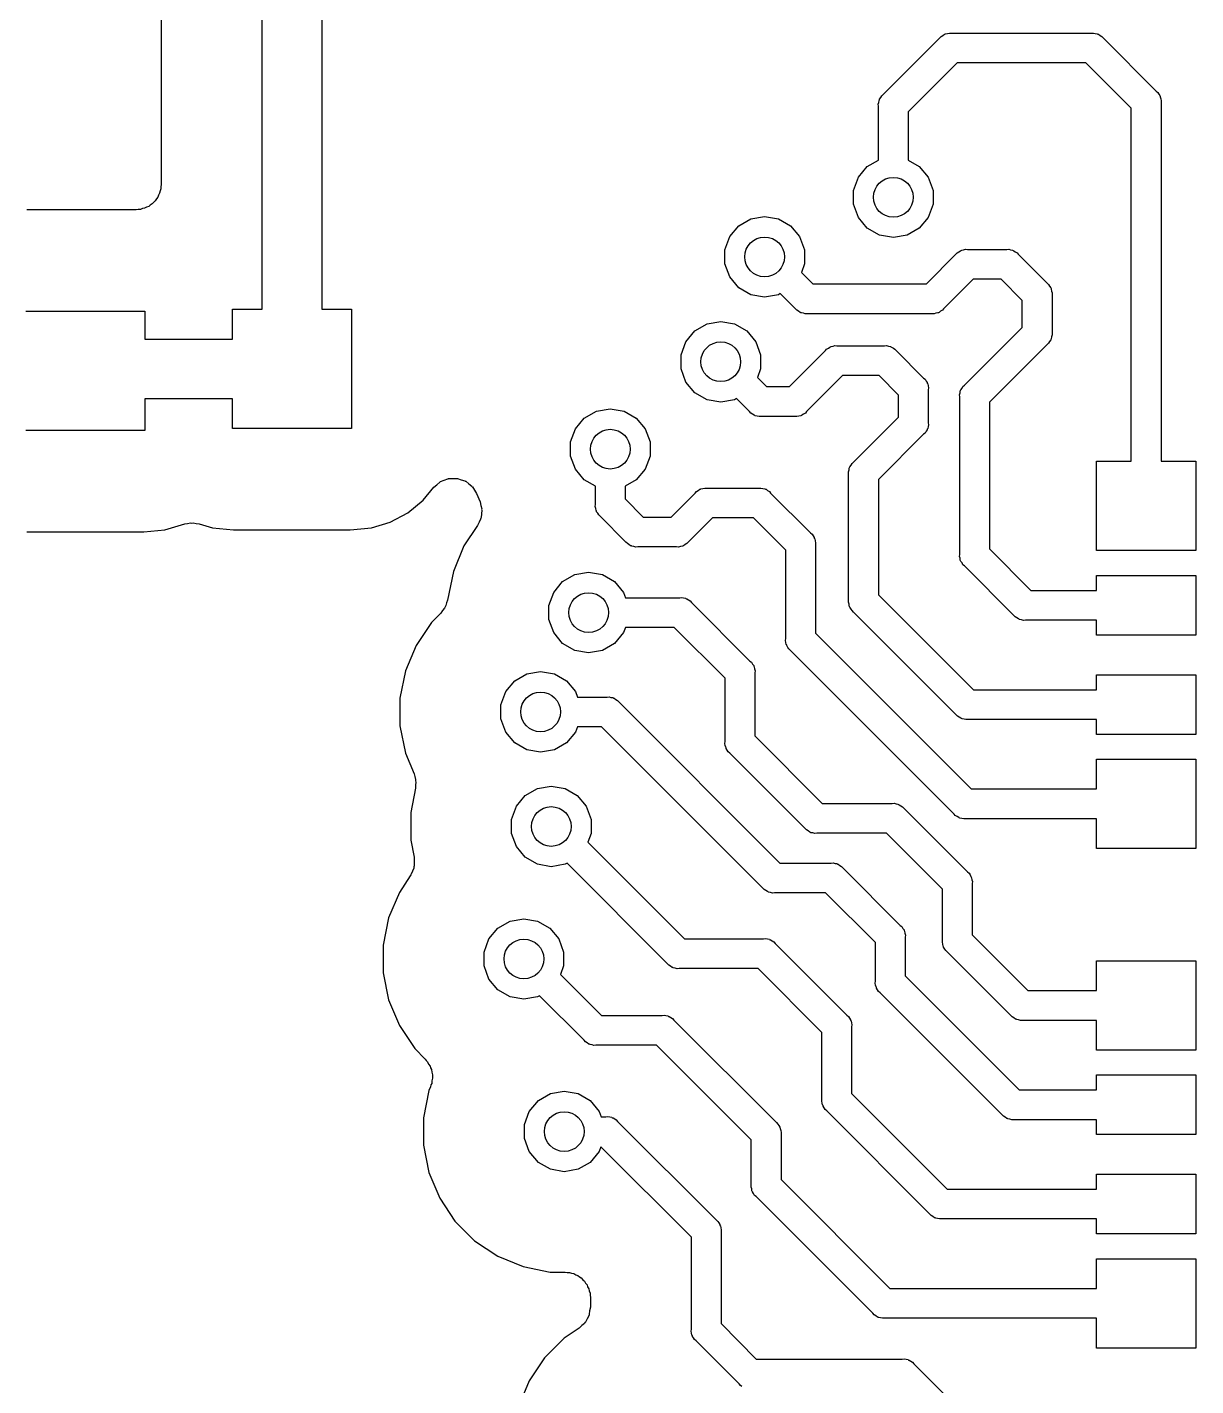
# Model space of a CAD drawing. Extents: x 552.7 to 632.3, y 410.9 to 459.8.
# Drawn here: x 580.66 to 586.54, y 443.36 to 450.2 of the extents above; entities that cross this region are included whole.
import ezdxf

# ---------------------------------------------------------------- set-up
doc = ezdxf.new("R2010")
doc.units = 0
doc.header["$MEASUREMENT"] = 0
doc.layers.add('BLACK', color=7, linetype='CONTINUOUS')

msp = doc.modelspace()

# ---------------------------------------------------------------- linework, layer by layer
at = {"layer": 'BLACK', "linetype": 'CONTINUOUS'}
for p, q in [((581.84, 448.78), (581.84, 451.003)), ((581.332, 450.971), (581.332, 449.408)), ((582.14, 450.948), (582.14, 448.78)), ((584.967, 449.861), (585.252, 450.146)), ((585.252, 450.146), (585.258, 450.154)), ((585.258, 450.154), (585.267, 450.159)), ((585.267, 450.159), (585.275, 450.165)), ((585.275, 450.165), (585.278, 450.166)), ((585.278, 450.166), (585.281, 450.167)), ((585.281, 450.167), (585.291, 450.169)), ((585.291, 450.169), (585.301, 450.171)), ((585.301, 450.171), (585.311, 450.171)), ((585.311, 450.171), (586.015, 450.171)), ((586.015, 450.171), (586.025, 450.171)), ((586.025, 450.171), (586.035, 450.169)), ((586.035, 450.169), (586.045, 450.167)), ((586.045, 450.167), (586.048, 450.166)), ((586.048, 450.166), (586.051, 450.165)), ((586.051, 450.165), (586.059, 450.159)), ((586.059, 450.159), (586.068, 450.154)), ((586.068, 450.154), (586.074, 450.146)), ((586.074, 450.146), (586.342, 449.879)), ((585.339, 450.021), (585.093, 449.775)), ((585.988, 450.021), (585.339, 450.021)), ((586.216, 449.792), (585.988, 450.021)), ((584.945, 449.822), (584.946, 449.832)), ((584.946, 449.832), (584.948, 449.835)), ((584.948, 449.835), (584.949, 449.838)), ((584.949, 449.838), (584.955, 449.846)), ((584.955, 449.846), (584.96, 449.855)), ((584.96, 449.855), (584.967, 449.861)), ((586.342, 449.879), (586.349, 449.872)), ((586.349, 449.872), (586.354, 449.864)), ((586.354, 449.864), (586.36, 449.856)), ((586.36, 449.856), (586.361, 449.852)), ((586.361, 449.852), (586.362, 449.85)), ((586.362, 449.85), (586.364, 449.84)), ((586.364, 449.84), (586.367, 449.83)), ((584.942, 449.813), (584.945, 449.822)), ((584.943, 449.803), (584.942, 449.813)), ((584.943, 449.531), (584.943, 449.803)), ((585.093, 449.775), (585.093, 449.531)), ((586.216, 448.015), (586.216, 449.792)), ((586.367, 449.83), (586.366, 449.82)), ((586.366, 449.82), (586.366, 448.015)), ((584.842, 449.445), (584.887, 449.499)), ((584.887, 449.499), (584.943, 449.531)), ((585.093, 449.531), (585.148, 449.499)), ((585.148, 449.499), (585.194, 449.445)), ((584.818, 449.379), (584.842, 449.445)), ((585.194, 449.445), (585.218, 449.379)), ((581.319, 449.355), (581.315, 449.345)), ((581.324, 449.365), (581.319, 449.355)), ((581.326, 449.376), (581.324, 449.365)), ((581.33, 449.386), (581.326, 449.376)), ((581.332, 449.408), (581.33, 449.397)), ((581.33, 449.397), (581.33, 449.386)), ((584.818, 449.309), (584.818, 449.379)), ((585.218, 449.379), (585.218, 449.309)), ((581.237, 449.287), (581.227, 449.283)), ((581.248, 449.289), (581.237, 449.287)), ((581.258, 449.294), (581.248, 449.289)), ((581.269, 449.298), (581.258, 449.294)), ((581.277, 449.305), (581.269, 449.298)), ((581.287, 449.311), (581.277, 449.305)), ((581.294, 449.319), (581.287, 449.311)), ((581.302, 449.326), (581.294, 449.319)), ((581.308, 449.336), (581.302, 449.326)), ((581.315, 449.345), (581.308, 449.336)), ((584.842, 449.242), (584.818, 449.309)), ((585.218, 449.309), (585.194, 449.242)), ((581.205, 449.281), (580.656, 449.281)), ((581.216, 449.283), (581.205, 449.281)), ((581.227, 449.283), (581.216, 449.283)), ((584.24, 449.2), (584.301, 449.235)), ((584.301, 449.235), (584.37, 449.247)), ((584.37, 449.247), (584.44, 449.235)), ((584.44, 449.235), (584.501, 449.2)), ((584.887, 449.188), (584.842, 449.242)), ((585.194, 449.242), (585.148, 449.188)), ((584.194, 449.146), (584.24, 449.2)), ((584.501, 449.2), (584.546, 449.146)), ((584.948, 449.153), (584.887, 449.188)), ((585.018, 449.141), (584.948, 449.153)), ((585.087, 449.153), (585.018, 449.141)), ((585.148, 449.188), (585.087, 449.153)), ((584.17, 449.079), (584.194, 449.146)), ((584.17, 449.009), (584.17, 449.079)), ((584.546, 449.146), (584.57, 449.079)), ((584.57, 449.079), (584.57, 449.009)), ((585.363, 449.078), (585.372, 449.079)), ((585.372, 449.079), (585.382, 449.082)), ((585.382, 449.082), (585.392, 449.081)), ((585.392, 449.081), (585.589, 449.081)), ((585.589, 449.081), (585.599, 449.082)), ((585.599, 449.082), (585.608, 449.079)), ((585.608, 449.079), (585.618, 449.078)), ((585.185, 448.908), (585.333, 449.057)), ((585.333, 449.057), (585.34, 449.064)), ((585.34, 449.064), (585.348, 449.069)), ((585.348, 449.069), (585.357, 449.075)), ((585.357, 449.075), (585.36, 449.076)), ((585.36, 449.076), (585.363, 449.078)), ((585.618, 449.078), (585.621, 449.076)), ((585.621, 449.076), (585.624, 449.075)), ((585.624, 449.075), (585.632, 449.069)), ((585.632, 449.069), (585.641, 449.064)), ((585.641, 449.064), (585.647, 449.057)), ((585.647, 449.057), (585.793, 448.911)), ((584.194, 448.943), (584.17, 449.009)), ((584.24, 448.888), (584.194, 448.943)), ((584.57, 449.009), (584.555, 448.966)), ((584.555, 448.966), (584.612, 448.908)), ((584.301, 448.853), (584.24, 448.888)), ((584.612, 448.908), (585.185, 448.908)), ((585.42, 448.931), (585.271, 448.783)), ((585.561, 448.931), (585.42, 448.931)), ((585.667, 448.825), (585.561, 448.931)), ((585.793, 448.911), (585.8, 448.905)), ((585.8, 448.905), (585.805, 448.896)), ((585.805, 448.896), (585.811, 448.888)), ((585.811, 448.888), (585.812, 448.885)), ((585.812, 448.885), (585.813, 448.882)), ((585.813, 448.882), (585.815, 448.872)), ((584.37, 448.841), (584.301, 448.853)), ((584.44, 448.853), (584.37, 448.841)), ((584.449, 448.859), (584.44, 448.853)), ((584.526, 448.783), (584.449, 448.859)), ((585.667, 448.689), (585.667, 448.825)), ((585.815, 448.872), (585.818, 448.863)), ((585.818, 448.863), (585.817, 448.853)), ((585.817, 448.853), (585.817, 448.661)), ((580.65, 448.77), (581.25, 448.77)), ((581.25, 448.77), (581.25, 448.63)), ((581.69, 448.63), (581.69, 448.78)), ((581.69, 448.78), (581.84, 448.78)), ((582.14, 448.78), (582.29, 448.78)), ((582.29, 448.78), (582.29, 448.18)), ((584.532, 448.775), (584.526, 448.783)), ((584.541, 448.77), (584.532, 448.775)), ((584.549, 448.764), (584.541, 448.77)), ((584.552, 448.763), (584.549, 448.764)), ((584.555, 448.762), (584.552, 448.763)), ((584.565, 448.76), (584.555, 448.762)), ((584.574, 448.757), (584.565, 448.76)), ((584.584, 448.758), (584.574, 448.757)), ((585.213, 448.758), (584.584, 448.758)), ((585.223, 448.757), (585.213, 448.758)), ((585.232, 448.76), (585.223, 448.757)), ((585.242, 448.762), (585.232, 448.76)), ((585.245, 448.763), (585.242, 448.762)), ((585.248, 448.764), (585.245, 448.763)), ((585.256, 448.77), (585.248, 448.764)), ((585.265, 448.775), (585.256, 448.77)), ((585.271, 448.783), (585.265, 448.775)), ((583.973, 448.617), (584.019, 448.671)), ((584.019, 448.671), (584.08, 448.707)), ((584.08, 448.707), (584.149, 448.719)), ((584.149, 448.719), (584.219, 448.707)), ((584.219, 448.707), (584.28, 448.671)), ((584.28, 448.671), (584.325, 448.617)), ((585.376, 448.398), (585.667, 448.689)), ((581.25, 448.63), (581.69, 448.63)), ((583.949, 448.551), (583.973, 448.617)), ((584.325, 448.617), (584.349, 448.551)), ((585.793, 448.603), (585.502, 448.312)), ((585.8, 448.609), (585.793, 448.603)), ((585.805, 448.618), (585.8, 448.609)), ((585.811, 448.626), (585.805, 448.618)), ((585.812, 448.629), (585.811, 448.626)), ((585.813, 448.632), (585.812, 448.629)), ((585.815, 448.642), (585.813, 448.632)), ((585.818, 448.651), (585.815, 448.642)), ((585.817, 448.661), (585.818, 448.651)), ((583.949, 448.48), (583.949, 448.551)), ((584.349, 448.551), (584.349, 448.48)), ((584.495, 448.391), (584.676, 448.572)), ((584.676, 448.572), (584.682, 448.579)), ((584.682, 448.579), (584.691, 448.584)), ((584.691, 448.584), (584.699, 448.59)), ((584.699, 448.59), (584.702, 448.591)), ((584.702, 448.591), (584.705, 448.592)), ((584.705, 448.592), (584.715, 448.594)), ((584.715, 448.594), (584.724, 448.597)), ((584.724, 448.597), (584.734, 448.596)), ((584.734, 448.596), (584.974, 448.596)), ((584.974, 448.596), (584.984, 448.597)), ((584.984, 448.597), (584.993, 448.594)), ((584.993, 448.594), (585.003, 448.592)), ((585.003, 448.592), (585.006, 448.591)), ((585.006, 448.591), (585.009, 448.59)), ((585.009, 448.59), (585.018, 448.584)), ((585.018, 448.584), (585.026, 448.579)), ((585.026, 448.579), (585.033, 448.572)), ((585.033, 448.572), (585.17, 448.434)), ((583.973, 448.414), (583.949, 448.48)), ((584.349, 448.48), (584.334, 448.437)), ((584.019, 448.36), (583.973, 448.414)), ((584.334, 448.437), (584.38, 448.391)), ((584.762, 448.446), (584.581, 448.265)), ((584.946, 448.446), (584.762, 448.446)), ((585.044, 448.348), (584.946, 448.446)), ((585.17, 448.434), (585.178, 448.428)), ((585.178, 448.428), (585.183, 448.419)), ((585.183, 448.419), (585.188, 448.411)), ((585.188, 448.411), (585.189, 448.408)), ((585.189, 448.408), (585.191, 448.405)), ((585.191, 448.405), (585.193, 448.395)), ((585.193, 448.395), (585.195, 448.385)), ((585.368, 448.392), (585.376, 448.398)), ((581.69, 448.33), (581.25, 448.33)), ((581.25, 448.33), (581.25, 448.17)), ((581.69, 448.18), (581.69, 448.33)), ((584.08, 448.325), (584.019, 448.36)), ((584.228, 448.331), (584.219, 448.325)), ((584.294, 448.265), (584.228, 448.331)), ((584.38, 448.391), (584.495, 448.391)), ((585.044, 448.237), (585.044, 448.348)), ((585.195, 448.385), (585.194, 448.375)), ((585.194, 448.375), (585.194, 448.209)), ((585.351, 448.35), (585.354, 448.359)), ((585.352, 448.34), (585.351, 448.35)), ((585.352, 447.546), (585.352, 448.34)), ((585.354, 448.359), (585.355, 448.369)), ((585.355, 448.369), (585.357, 448.372)), ((585.357, 448.372), (585.358, 448.375)), ((585.358, 448.375), (585.364, 448.383)), ((585.364, 448.383), (585.368, 448.392)), ((583.462, 448.232), (583.523, 448.267)), ((583.523, 448.267), (583.593, 448.279)), ((583.593, 448.279), (583.662, 448.267)), ((583.662, 448.267), (583.723, 448.232)), ((584.149, 448.313), (584.08, 448.325)), ((584.219, 448.325), (584.149, 448.313)), ((584.3, 448.257), (584.294, 448.265)), ((584.581, 448.265), (584.575, 448.257)), ((585.502, 448.312), (585.502, 447.574)), ((583.417, 448.178), (583.462, 448.232)), ((583.723, 448.232), (583.769, 448.178)), ((584.309, 448.252), (584.3, 448.257)), ((584.317, 448.247), (584.309, 448.252)), ((584.32, 448.246), (584.317, 448.247)), ((584.323, 448.244), (584.32, 448.246)), ((584.333, 448.242), (584.323, 448.244)), ((584.343, 448.24), (584.333, 448.242)), ((584.352, 448.241), (584.343, 448.24)), ((584.523, 448.241), (584.352, 448.241)), ((584.532, 448.24), (584.523, 448.241)), ((584.542, 448.242), (584.532, 448.24)), ((584.552, 448.244), (584.542, 448.242)), ((584.555, 448.246), (584.552, 448.244)), ((584.558, 448.247), (584.555, 448.246)), ((584.566, 448.252), (584.558, 448.247)), ((584.575, 448.257), (584.566, 448.252)), ((584.817, 448.01), (585.044, 448.237)), ((585.193, 448.19), (585.191, 448.18)), ((585.195, 448.199), (585.193, 448.19)), ((585.194, 448.209), (585.195, 448.199)), ((581.25, 448.17), (580.65, 448.17)), ((582.29, 448.18), (581.69, 448.18)), ((583.393, 448.112), (583.417, 448.178)), ((583.769, 448.178), (583.793, 448.112)), ((585.17, 448.151), (584.943, 447.923)), ((585.178, 448.157), (585.17, 448.151)), ((585.183, 448.166), (585.178, 448.157)), ((585.188, 448.174), (585.183, 448.166)), ((585.189, 448.177), (585.188, 448.174)), ((585.191, 448.18), (585.189, 448.177)), ((583.393, 448.041), (583.393, 448.112)), ((583.793, 448.112), (583.793, 448.041)), ((583.417, 447.975), (583.393, 448.041)), ((583.793, 448.041), (583.769, 447.975)), ((584.798, 447.983), (584.799, 447.987)), ((584.799, 447.987), (584.805, 447.995)), ((584.805, 447.995), (584.81, 448.003)), ((584.81, 448.003), (584.817, 448.01)), ((586.041, 447.565), (586.041, 448.015)), ((586.041, 448.015), (586.216, 448.015)), ((586.366, 448.015), (586.541, 448.015)), ((586.541, 448.015), (586.541, 447.565)), ((582.738, 447.913), (582.756, 447.92)), ((582.756, 447.92), (582.775, 447.927)), ((582.775, 447.927), (582.777, 447.927)), ((582.777, 447.927), (582.779, 447.928)), ((582.779, 447.928), (582.799, 447.928)), ((582.799, 447.928), (582.819, 447.929)), ((582.819, 447.929), (582.821, 447.929)), ((582.821, 447.929), (582.823, 447.929)), ((582.823, 447.929), (582.842, 447.922)), ((582.842, 447.922), (582.861, 447.916)), ((582.861, 447.916), (582.863, 447.915)), ((583.462, 447.921), (583.417, 447.975)), ((583.518, 447.889), (583.462, 447.921)), ((583.723, 447.921), (583.668, 447.889)), ((583.769, 447.975), (583.723, 447.921)), ((584.792, 447.961), (584.795, 447.971)), ((584.793, 447.951), (584.792, 447.961)), ((584.793, 447.315), (584.793, 447.951)), ((584.795, 447.971), (584.796, 447.98)), ((584.796, 447.98), (584.798, 447.983)), ((584.943, 447.923), (584.943, 447.343)), ((582.651, 447.819), (582.704, 447.884)), ((582.704, 447.884), (582.719, 447.897)), ((582.719, 447.897), (582.734, 447.91)), ((582.734, 447.91), (582.736, 447.911)), ((582.736, 447.911), (582.738, 447.913)), ((582.863, 447.915), (582.865, 447.914)), ((582.865, 447.914), (582.88, 447.901)), ((582.88, 447.901), (582.896, 447.889)), ((582.896, 447.889), (582.897, 447.887)), ((582.897, 447.887), (582.899, 447.886)), ((582.899, 447.886), (582.909, 447.869)), ((582.909, 447.869), (582.92, 447.852)), ((582.92, 447.852), (582.937, 447.811)), ((583.518, 447.797), (583.518, 447.889)), ((583.668, 447.889), (583.668, 447.825)), ((583.899, 447.734), (584.02, 447.855)), ((584.02, 447.855), (584.027, 447.863)), ((584.027, 447.863), (584.035, 447.868)), ((584.035, 447.868), (584.043, 447.874)), ((584.043, 447.874), (584.047, 447.874)), ((584.047, 447.874), (584.049, 447.876)), ((584.049, 447.876), (584.059, 447.878)), ((584.059, 447.878), (584.069, 447.88)), ((584.069, 447.88), (584.079, 447.88)), ((584.079, 447.88), (584.342, 447.88)), ((584.342, 447.88), (584.351, 447.88)), ((584.351, 447.88), (584.361, 447.878)), ((584.361, 447.878), (584.371, 447.876)), ((584.371, 447.876), (584.374, 447.874)), ((584.374, 447.874), (584.377, 447.874)), ((584.377, 447.874), (584.385, 447.868)), ((584.385, 447.868), (584.394, 447.863)), ((584.394, 447.863), (584.4, 447.855)), ((584.4, 447.855), (584.601, 447.654)), ((582.574, 447.756), (582.651, 447.819)), ((582.937, 447.811), (582.941, 447.793)), ((582.941, 447.793), (582.946, 447.776)), ((583.517, 447.787), (583.518, 447.797)), ((583.52, 447.777), (583.517, 447.787)), ((583.668, 447.825), (583.759, 447.734)), ((582.485, 447.708), (582.574, 447.756)), ((582.94, 447.724), (582.932, 447.708)), ((582.941, 447.728), (582.94, 447.724)), ((582.943, 447.732), (582.941, 447.728)), ((582.944, 447.75), (582.943, 447.732)), ((582.946, 447.768), (582.944, 447.75)), ((582.946, 447.776), (582.945, 447.772)), ((582.945, 447.772), (582.946, 447.768)), ((583.521, 447.767), (583.52, 447.777)), ((583.523, 447.765), (583.521, 447.767)), ((583.524, 447.761), (583.523, 447.765)), ((583.53, 447.753), (583.524, 447.761)), ((583.535, 447.745), (583.53, 447.753)), ((583.542, 447.738), (583.535, 447.745)), ((583.672, 447.608), (583.542, 447.738)), ((583.759, 447.734), (583.899, 447.734)), ((584.107, 447.73), (583.985, 447.608)), ((584.314, 447.73), (584.107, 447.73)), ((584.476, 447.568), (584.314, 447.73)), ((580.656, 447.659), (581.244, 447.659)), ((581.244, 447.659), (581.35, 447.669)), ((581.35, 447.669), (581.45, 447.7)), ((581.45, 447.7), (581.465, 447.702)), ((581.465, 447.702), (581.48, 447.705)), ((581.48, 447.705), (581.486, 447.704)), ((581.486, 447.704), (581.493, 447.705)), ((581.493, 447.705), (581.508, 447.702)), ((581.508, 447.702), (581.523, 447.7)), ((581.523, 447.7), (581.59, 447.679)), ((581.59, 447.679), (581.696, 447.669)), ((581.696, 447.669), (582.284, 447.669)), ((582.284, 447.669), (582.39, 447.679)), ((582.39, 447.679), (582.485, 447.708)), ((582.925, 447.691), (582.856, 447.589)), ((582.932, 447.708), (582.925, 447.691)), ((584.601, 447.654), (584.609, 447.648)), ((584.609, 447.648), (584.614, 447.639)), ((582.856, 447.589), (582.803, 447.46)), ((583.679, 447.601), (583.672, 447.608)), ((583.687, 447.596), (583.679, 447.601)), ((583.695, 447.59), (583.687, 447.596)), ((583.699, 447.589), (583.695, 447.59)), ((583.702, 447.587), (583.699, 447.589)), ((583.711, 447.586), (583.702, 447.587)), ((583.721, 447.583), (583.711, 447.586)), ((583.731, 447.584), (583.721, 447.583)), ((583.927, 447.584), (583.731, 447.584)), ((583.936, 447.583), (583.927, 447.584)), ((583.946, 447.586), (583.936, 447.583)), ((583.956, 447.587), (583.946, 447.586)), ((583.959, 447.589), (583.956, 447.587)), ((583.962, 447.59), (583.959, 447.589)), ((583.97, 447.596), (583.962, 447.59)), ((583.979, 447.601), (583.97, 447.596)), ((583.985, 447.608), (583.979, 447.601)), ((584.614, 447.639), (584.62, 447.631)), ((584.62, 447.631), (584.62, 447.628)), ((584.62, 447.628), (584.622, 447.625)), ((584.622, 447.625), (584.624, 447.615)), ((584.624, 447.615), (584.626, 447.605)), ((584.626, 447.605), (584.626, 447.596)), ((584.626, 447.596), (584.626, 447.15)), ((585.502, 447.574), (585.711, 447.365)), ((584.476, 447.122), (584.476, 447.568)), ((585.351, 447.536), (585.352, 447.546)), ((585.354, 447.527), (585.351, 447.536)), ((585.355, 447.517), (585.354, 447.527)), ((585.357, 447.514), (585.355, 447.517)), ((585.358, 447.511), (585.357, 447.514)), ((585.364, 447.503), (585.358, 447.511)), ((586.541, 447.565), (586.041, 447.565)), ((582.803, 447.46), (582.774, 447.316)), ((583.353, 447.409), (583.414, 447.444)), ((583.414, 447.444), (583.484, 447.456)), ((583.484, 447.456), (583.553, 447.444)), ((583.553, 447.444), (583.614, 447.409)), ((585.368, 447.494), (585.364, 447.503)), ((585.376, 447.488), (585.368, 447.494)), ((585.624, 447.239), (585.376, 447.488)), ((586.041, 447.365), (586.041, 447.44)), ((586.041, 447.44), (586.541, 447.44)), ((586.541, 447.44), (586.541, 447.14)), ((583.308, 447.355), (583.353, 447.409)), ((583.614, 447.409), (583.66, 447.355)), ((582.769, 447.302), (582.765, 447.288)), ((582.774, 447.316), (582.769, 447.302)), ((583.284, 447.289), (583.308, 447.355)), ((583.66, 447.355), (583.669, 447.328)), ((583.669, 447.328), (583.943, 447.328)), ((583.943, 447.328), (583.953, 447.329)), ((583.953, 447.329), (583.962, 447.327)), ((583.962, 447.327), (583.972, 447.325)), ((583.972, 447.325), (583.975, 447.323)), ((583.975, 447.323), (583.978, 447.322)), ((583.978, 447.322), (583.986, 447.317)), ((583.986, 447.317), (583.995, 447.312)), ((583.995, 447.312), (584.001, 447.304)), ((584.001, 447.304), (584.296, 447.009)), ((584.792, 447.305), (584.793, 447.315)), ((584.795, 447.296), (584.792, 447.305)), ((584.943, 447.343), (585.421, 446.865)), ((585.711, 447.365), (586.041, 447.365)), ((582.74, 447.251), (582.692, 447.204)), ((582.748, 447.264), (582.74, 447.251)), ((582.758, 447.275), (582.748, 447.264)), ((582.761, 447.282), (582.758, 447.275)), ((582.765, 447.288), (582.761, 447.282)), ((583.284, 447.218), (583.284, 447.289)), ((584.796, 447.286), (584.795, 447.296)), ((584.798, 447.283), (584.796, 447.286)), ((584.799, 447.28), (584.798, 447.283)), ((584.805, 447.271), (584.799, 447.28)), ((584.81, 447.263), (584.805, 447.271)), ((584.817, 447.256), (584.81, 447.263)), ((585.334, 446.739), (584.817, 447.256)), ((585.631, 447.232), (585.624, 447.239)), ((585.639, 447.227), (585.631, 447.232)), ((582.692, 447.204), (582.615, 447.088)), ((583.308, 447.152), (583.284, 447.218)), ((583.669, 447.178), (583.66, 447.152)), ((583.915, 447.178), (583.669, 447.178)), ((584.171, 446.923), (583.915, 447.178)), ((585.648, 447.221), (585.639, 447.227)), ((585.651, 447.22), (585.648, 447.221)), ((585.654, 447.218), (585.651, 447.22)), ((585.663, 447.217), (585.654, 447.218)), ((585.673, 447.214), (585.663, 447.217)), ((585.683, 447.215), (585.673, 447.214)), ((586.041, 447.215), (585.683, 447.215)), ((586.041, 447.14), (586.041, 447.215)), ((583.353, 447.098), (583.308, 447.152)), ((583.414, 447.063), (583.353, 447.098)), ((583.614, 447.098), (583.553, 447.063)), ((583.66, 447.152), (583.614, 447.098)), ((584.475, 447.112), (584.476, 447.122)), ((584.477, 447.102), (584.475, 447.112)), ((584.479, 447.093), (584.477, 447.102)), ((584.626, 447.15), (585.41, 446.365)), ((586.541, 447.14), (586.041, 447.14)), ((582.615, 447.088), (582.562, 446.959)), ((583.484, 447.05), (583.414, 447.063)), ((583.553, 447.063), (583.484, 447.05)), ((584.481, 447.09), (584.479, 447.093)), ((584.481, 447.087), (584.481, 447.09)), ((584.487, 447.078), (584.481, 447.087)), ((584.492, 447.07), (584.487, 447.078)), ((584.5, 447.063), (584.492, 447.07)), ((585.324, 446.239), (584.5, 447.063)), ((582.562, 446.959), (582.534, 446.823)), ((584.296, 447.009), (584.304, 447.003)), ((584.304, 447.003), (584.309, 446.994)), ((584.309, 446.994), (584.315, 446.986)), ((584.315, 446.986), (584.316, 446.983)), ((584.316, 446.983), (584.317, 446.98)), ((584.317, 446.98), (584.319, 446.97)), ((584.319, 446.97), (584.322, 446.96)), ((584.322, 446.96), (584.321, 446.95)), ((583.067, 446.855), (583.112, 446.909)), ((583.112, 446.909), (583.173, 446.944)), ((583.173, 446.944), (583.242, 446.956)), ((583.242, 446.956), (583.312, 446.944)), ((583.312, 446.944), (583.373, 446.909)), ((583.373, 446.909), (583.418, 446.855)), ((584.171, 446.604), (584.171, 446.923)), ((584.321, 446.95), (584.321, 446.632)), ((586.041, 446.865), (586.041, 446.94)), ((586.041, 446.94), (586.541, 446.94)), ((586.541, 446.94), (586.541, 446.64)), ((582.534, 446.823), (582.534, 446.683)), ((583.042, 446.788), (583.067, 446.855)), ((583.418, 446.855), (583.428, 446.828)), ((583.428, 446.828), (583.577, 446.828)), ((583.577, 446.828), (583.587, 446.829)), ((583.587, 446.829), (583.596, 446.826)), ((583.596, 446.826), (583.606, 446.825)), ((583.606, 446.825), (583.609, 446.823)), ((583.609, 446.823), (583.612, 446.822)), ((583.612, 446.822), (583.621, 446.816)), ((585.421, 446.865), (586.041, 446.865)), ((583.042, 446.718), (583.042, 446.788)), ((583.621, 446.816), (583.629, 446.811)), ((583.629, 446.811), (583.636, 446.804)), ((583.636, 446.804), (584.447, 445.992)), ((583.067, 446.651), (583.042, 446.718)), ((585.341, 446.732), (585.334, 446.739)), ((585.349, 446.727), (585.341, 446.732)), ((585.358, 446.721), (585.349, 446.727)), ((585.361, 446.72), (585.358, 446.721)), ((585.364, 446.718), (585.361, 446.72)), ((585.374, 446.717), (585.364, 446.718)), ((585.383, 446.714), (585.374, 446.717)), ((585.393, 446.715), (585.383, 446.714)), ((586.041, 446.715), (585.393, 446.715)), ((586.041, 446.64), (586.041, 446.715)), ((582.534, 446.683), (582.562, 446.546)), ((583.112, 446.597), (583.067, 446.651)), ((583.418, 446.651), (583.373, 446.597)), ((583.428, 446.678), (583.418, 446.651)), ((583.549, 446.678), (583.428, 446.678)), ((584.361, 445.866), (583.549, 446.678)), ((584.321, 446.632), (584.66, 446.292)), ((586.541, 446.64), (586.041, 446.64)), ((583.173, 446.562), (583.112, 446.597)), ((583.242, 446.55), (583.173, 446.562)), ((583.312, 446.562), (583.242, 446.55)), ((583.373, 446.597), (583.312, 446.562)), ((584.17, 446.594), (584.171, 446.604)), ((584.172, 446.584), (584.17, 446.594)), ((584.174, 446.575), (584.172, 446.584)), ((584.176, 446.572), (584.174, 446.575)), ((584.177, 446.568), (584.176, 446.572)), ((584.182, 446.56), (584.177, 446.568)), ((584.187, 446.552), (584.182, 446.56)), ((584.195, 446.545), (584.187, 446.552)), ((582.562, 446.546), (582.605, 446.442)), ((584.574, 446.166), (584.195, 446.545)), ((586.041, 446.365), (586.041, 446.515)), ((586.041, 446.515), (586.541, 446.515)), ((586.541, 446.515), (586.541, 446.065)), ((582.605, 446.442), (582.608, 446.427)), ((582.608, 446.427), (582.613, 446.413)), ((582.613, 446.413), (582.613, 446.406)), ((582.612, 446.369), (582.588, 446.246)), ((582.614, 446.399), (582.612, 446.384)), ((582.612, 446.384), (582.612, 446.369)), ((582.613, 446.406), (582.614, 446.399)), ((583.165, 446.332), (583.226, 446.367)), ((583.226, 446.367), (583.296, 446.379)), ((583.296, 446.379), (583.365, 446.367)), ((583.365, 446.367), (583.426, 446.332)), ((585.41, 446.365), (586.041, 446.365)), ((583.096, 446.212), (583.12, 446.278)), ((583.12, 446.278), (583.165, 446.332)), ((583.426, 446.332), (583.472, 446.278)), ((583.472, 446.278), (583.496, 446.212)), ((584.66, 446.292), (585.012, 446.292)), ((585.012, 446.292), (585.022, 446.293)), ((585.022, 446.293), (585.032, 446.29)), ((585.032, 446.29), (585.041, 446.289)), ((585.041, 446.289), (585.044, 446.287)), ((585.044, 446.287), (585.048, 446.286)), ((585.048, 446.286), (585.056, 446.28)), ((585.056, 446.28), (585.064, 446.275)), ((585.064, 446.275), (585.071, 446.268)), ((582.588, 446.246), (582.588, 446.107)), ((583.096, 446.141), (583.096, 446.212)), ((583.496, 446.212), (583.496, 446.141)), ((585.071, 446.268), (585.391, 445.947)), ((585.33, 446.232), (585.324, 446.239)), ((585.339, 446.227), (585.33, 446.232)), ((585.347, 446.221), (585.339, 446.227)), ((585.35, 446.22), (585.347, 446.221)), ((585.353, 446.218), (585.35, 446.22)), ((585.363, 446.217), (585.353, 446.218)), ((585.373, 446.214), (585.363, 446.217)), ((585.383, 446.215), (585.373, 446.214)), ((586.041, 446.215), (585.383, 446.215)), ((586.041, 446.065), (586.041, 446.215)), ((583.12, 446.075), (583.096, 446.141)), ((583.496, 446.141), (583.48, 446.098)), ((584.58, 446.159), (584.574, 446.166)), ((584.589, 446.154), (584.58, 446.159)), ((584.597, 446.148), (584.589, 446.154)), ((584.6, 446.147), (584.597, 446.148)), ((584.603, 446.145), (584.6, 446.147)), ((584.613, 446.144), (584.603, 446.145)), ((584.623, 446.141), (584.613, 446.144)), ((584.633, 446.142), (584.623, 446.141)), ((584.984, 446.142), (584.633, 446.142)), ((585.265, 445.861), (584.984, 446.142)), ((582.588, 446.107), (582.605, 446.022)), ((583.165, 446.021), (583.12, 446.075)), ((583.48, 446.098), (583.967, 445.611)), ((582.605, 446.022), (582.605, 446.017)), ((582.605, 446.017), (582.606, 446.011)), ((582.606, 446.011), (582.605, 445.995)), ((583.226, 445.986), (583.165, 446.021)), ((586.541, 446.065), (586.041, 446.065)), ((582.591, 445.936), (582.588, 445.932)), ((582.597, 445.952), (582.591, 445.936)), ((582.603, 445.967), (582.597, 445.952)), ((582.604, 445.973), (582.603, 445.967)), ((582.606, 445.978), (582.604, 445.973)), ((582.605, 445.995), (582.606, 445.978)), ((583.296, 445.973), (583.226, 445.986)), ((583.365, 445.986), (583.296, 445.973)), ((583.375, 445.991), (583.365, 445.986)), ((583.88, 445.486), (583.375, 445.991)), ((584.447, 445.992), (584.705, 445.992)), ((584.705, 445.992), (584.715, 445.993)), ((584.715, 445.993), (584.725, 445.99)), ((584.725, 445.99), (584.734, 445.989)), ((584.734, 445.989), (584.737, 445.987)), ((584.737, 445.987), (584.74, 445.986)), ((584.74, 445.986), (584.749, 445.98)), ((584.749, 445.98), (584.757, 445.975)), ((584.757, 445.975), (584.764, 445.968)), ((584.764, 445.968), (585.053, 445.678)), ((585.391, 445.947), (585.399, 445.941)), ((585.399, 445.941), (585.404, 445.932)), ((582.586, 445.927), (582.531, 445.844)), ((582.588, 445.932), (582.586, 445.927)), ((584.367, 445.859), (584.361, 445.866)), ((585.404, 445.932), (585.409, 445.924)), ((585.409, 445.924), (585.41, 445.921)), ((585.41, 445.921), (585.412, 445.918)), ((585.412, 445.918), (585.414, 445.908)), ((585.414, 445.908), (585.416, 445.899)), ((585.416, 445.899), (585.415, 445.889)), ((585.415, 445.889), (585.415, 445.631)), ((582.531, 445.844), (582.477, 445.716)), ((584.376, 445.854), (584.367, 445.859)), ((584.384, 445.848), (584.376, 445.854)), ((584.387, 445.847), (584.384, 445.848)), ((584.39, 445.845), (584.387, 445.847)), ((584.4, 445.844), (584.39, 445.845)), ((584.41, 445.841), (584.4, 445.844)), ((584.419, 445.842), (584.41, 445.841)), ((584.677, 445.842), (584.419, 445.842)), ((584.928, 445.592), (584.677, 445.842)), ((585.265, 445.603), (585.265, 445.861)), ((582.477, 445.716), (582.45, 445.579)), ((582.982, 445.611), (583.027, 445.665)), ((583.027, 445.665), (583.088, 445.7)), ((583.088, 445.7), (583.158, 445.712)), ((583.158, 445.712), (583.227, 445.7)), ((583.227, 445.7), (583.288, 445.665)), ((583.288, 445.665), (583.334, 445.611)), ((585.053, 445.678), (585.061, 445.672)), ((585.061, 445.672), (585.066, 445.663)), ((585.066, 445.663), (585.072, 445.655)), ((582.958, 445.544), (582.982, 445.611)), ((583.334, 445.611), (583.358, 445.544)), ((583.967, 445.611), (584.364, 445.611)), ((584.364, 445.611), (584.374, 445.612)), ((584.374, 445.612), (584.384, 445.61)), ((584.384, 445.61), (584.394, 445.608)), ((584.394, 445.608), (584.397, 445.606)), ((584.397, 445.606), (584.4, 445.605)), ((584.4, 445.605), (584.408, 445.6)), ((584.408, 445.6), (584.417, 445.595)), ((584.417, 445.595), (584.423, 445.587)), ((584.928, 445.397), (584.928, 445.592)), ((585.072, 445.655), (585.073, 445.652)), ((585.073, 445.652), (585.074, 445.649)), ((585.074, 445.649), (585.076, 445.639)), ((585.076, 445.639), (585.079, 445.629)), ((585.079, 445.629), (585.078, 445.619)), ((585.078, 445.619), (585.078, 445.425)), ((585.265, 445.593), (585.265, 445.603)), ((585.267, 445.584), (585.265, 445.593)), ((585.415, 445.631), (585.696, 445.35)), ((582.45, 445.579), (582.45, 445.439)), ((582.958, 445.474), (582.958, 445.544)), ((583.358, 445.544), (583.358, 445.474)), ((584.423, 445.587), (584.784, 445.226)), ((585.269, 445.574), (585.267, 445.584)), ((585.271, 445.571), (585.269, 445.574)), ((585.271, 445.568), (585.271, 445.571)), ((585.277, 445.559), (585.271, 445.568)), ((585.282, 445.551), (585.277, 445.559)), ((585.29, 445.544), (585.282, 445.551)), ((585.61, 445.225), (585.29, 445.544)), ((582.982, 445.408), (582.958, 445.474)), ((583.358, 445.474), (583.342, 445.431)), ((583.887, 445.478), (583.88, 445.486)), ((583.896, 445.473), (583.887, 445.478)), ((583.904, 445.467), (583.896, 445.473)), ((583.907, 445.466), (583.904, 445.467)), ((583.91, 445.465), (583.907, 445.466)), ((583.92, 445.463), (583.91, 445.465)), ((583.929, 445.46), (583.92, 445.463)), ((583.939, 445.461), (583.929, 445.46)), ((584.337, 445.461), (583.939, 445.461)), ((584.658, 445.139), (584.337, 445.461)), ((586.041, 445.35), (586.041, 445.5)), ((586.041, 445.5), (586.541, 445.5)), ((586.541, 445.5), (586.541, 445.05)), ((582.45, 445.439), (582.477, 445.303)), ((583.027, 445.353), (582.982, 445.408)), ((583.342, 445.431), (583.548, 445.225)), ((584.927, 445.387), (584.928, 445.397)), ((584.929, 445.378), (584.927, 445.387)), ((585.078, 445.425), (585.652, 444.85)), ((583.088, 445.318), (583.027, 445.353)), ((583.158, 445.306), (583.088, 445.318)), ((583.227, 445.318), (583.158, 445.306)), ((583.237, 445.324), (583.227, 445.318)), ((583.461, 445.1), (583.237, 445.324)), ((584.931, 445.368), (584.929, 445.378)), ((584.933, 445.365), (584.931, 445.368)), ((584.934, 445.362), (584.933, 445.365)), ((584.939, 445.354), (584.934, 445.362)), ((584.944, 445.345), (584.939, 445.354)), ((584.952, 445.339), (584.944, 445.345)), ((585.566, 444.725), (584.952, 445.339)), ((585.696, 445.35), (586.041, 445.35)), ((582.477, 445.303), (582.531, 445.174)), ((583.548, 445.225), (583.854, 445.225)), ((583.854, 445.225), (583.864, 445.226)), ((583.864, 445.226), (583.873, 445.224)), ((583.873, 445.224), (583.883, 445.222)), ((583.883, 445.222), (583.886, 445.22)), ((583.886, 445.22), (583.889, 445.219)), ((583.889, 445.219), (583.897, 445.214)), ((583.897, 445.214), (583.906, 445.209)), ((583.906, 445.209), (583.912, 445.201)), ((583.912, 445.201), (584.429, 444.685)), ((584.784, 445.226), (584.792, 445.22)), ((584.792, 445.22), (584.797, 445.211)), ((584.797, 445.211), (584.802, 445.203)), ((584.802, 445.203), (584.803, 445.2)), ((584.803, 445.2), (584.805, 445.197)), ((584.805, 445.197), (584.807, 445.187)), ((584.807, 445.187), (584.809, 445.177)), ((585.616, 445.217), (585.61, 445.225)), ((585.625, 445.212), (585.616, 445.217)), ((585.633, 445.206), (585.625, 445.212)), ((585.636, 445.206), (585.633, 445.206)), ((585.639, 445.204), (585.636, 445.206)), ((585.649, 445.202), (585.639, 445.204)), ((585.658, 445.2), (585.649, 445.202)), ((585.668, 445.2), (585.658, 445.2)), ((586.041, 445.2), (585.668, 445.2)), ((586.041, 445.05), (586.041, 445.2)), ((582.531, 445.174), (582.608, 445.058)), ((584.658, 444.803), (584.658, 445.139)), ((584.809, 445.177), (584.808, 445.167)), ((584.808, 445.167), (584.808, 444.831)), ((582.608, 445.058), (582.661, 445.005)), ((583.468, 445.092), (583.461, 445.1)), ((583.476, 445.087), (583.468, 445.092)), ((583.485, 445.081), (583.476, 445.087)), ((583.488, 445.08), (583.485, 445.081)), ((583.491, 445.079), (583.488, 445.08)), ((583.501, 445.077), (583.491, 445.079)), ((583.51, 445.074), (583.501, 445.077)), ((583.52, 445.075), (583.51, 445.074)), ((583.826, 445.075), (583.52, 445.075)), ((584.303, 444.598), (583.826, 445.075)), ((586.541, 445.05), (586.041, 445.05)), ((582.661, 445.005), (582.666, 444.998)), ((582.666, 444.998), (582.672, 444.992)), ((582.672, 444.992), (582.678, 444.98)), ((582.678, 444.98), (582.686, 444.969)), ((582.686, 444.969), (582.688, 444.961)), ((582.688, 444.961), (582.692, 444.953)), ((582.692, 444.953), (582.694, 444.939)), ((582.694, 444.939), (582.698, 444.926)), ((582.698, 444.909), (582.695, 444.896)), ((582.698, 444.926), (582.697, 444.918)), ((582.697, 444.918), (582.698, 444.909)), ((586.041, 444.85), (586.041, 444.925)), ((586.041, 444.925), (586.541, 444.925)), ((586.541, 444.925), (586.541, 444.625)), ((582.68, 444.847), (582.653, 444.71)), ((582.688, 444.866), (582.68, 444.847)), ((582.69, 444.875), (582.688, 444.866)), ((582.694, 444.882), (582.69, 444.875)), ((582.695, 444.896), (582.694, 444.882)), ((583.292, 444.831), (583.361, 444.843)), ((583.361, 444.843), (583.431, 444.831)), ((585.652, 444.85), (586.041, 444.85)), ((583.185, 444.742), (583.231, 444.796)), ((583.231, 444.796), (583.292, 444.831)), ((583.431, 444.831), (583.492, 444.796)), ((583.492, 444.796), (583.537, 444.742)), ((584.658, 444.793), (584.658, 444.803)), ((584.66, 444.783), (584.658, 444.793)), ((584.662, 444.774), (584.66, 444.783)), ((584.664, 444.771), (584.662, 444.774)), ((584.664, 444.768), (584.664, 444.771)), ((584.808, 444.831), (585.289, 444.35)), ((582.653, 444.71), (582.653, 444.571)), ((583.161, 444.676), (583.185, 444.742)), ((583.537, 444.742), (583.547, 444.715)), ((583.547, 444.715), (583.571, 444.715)), ((583.571, 444.715), (583.581, 444.716)), ((583.581, 444.716), (583.591, 444.714)), ((583.591, 444.714), (583.601, 444.712)), ((583.601, 444.712), (583.603, 444.71)), ((583.603, 444.71), (583.607, 444.709)), ((583.607, 444.709), (583.615, 444.704)), ((583.615, 444.704), (583.623, 444.699)), ((584.67, 444.759), (584.664, 444.768)), ((584.675, 444.751), (584.67, 444.759)), ((584.683, 444.744), (584.675, 444.751)), ((585.202, 444.225), (584.683, 444.744)), ((585.572, 444.717), (585.566, 444.725)), ((585.581, 444.712), (585.572, 444.717)), ((585.589, 444.706), (585.581, 444.712)), ((585.592, 444.706), (585.589, 444.706)), ((585.595, 444.704), (585.592, 444.706)), ((585.605, 444.702), (585.595, 444.704)), ((585.615, 444.7), (585.605, 444.702)), ((583.161, 444.605), (583.161, 444.676)), ((583.623, 444.699), (583.63, 444.691)), ((583.63, 444.691), (584.126, 444.195)), ((584.429, 444.685), (584.436, 444.678)), ((584.436, 444.678), (584.441, 444.67)), ((584.441, 444.67), (584.447, 444.662)), ((584.447, 444.662), (584.448, 444.658)), ((584.448, 444.658), (584.449, 444.656)), ((584.449, 444.656), (584.451, 444.646)), ((584.451, 444.646), (584.454, 444.636)), ((584.454, 444.636), (584.453, 444.626)), ((585.625, 444.7), (585.615, 444.7)), ((586.041, 444.7), (585.625, 444.7)), ((586.041, 444.625), (586.041, 444.7)), ((582.653, 444.571), (582.68, 444.434)), ((583.185, 444.539), (583.161, 444.605)), ((584.303, 444.371), (584.303, 444.598)), ((584.453, 444.626), (584.453, 444.399)), ((586.541, 444.625), (586.041, 444.625)), ((583.231, 444.485), (583.185, 444.539)), ((583.537, 444.539), (583.492, 444.485)), ((583.546, 444.563), (583.537, 444.539)), ((584.001, 444.108), (583.546, 444.563)), ((582.68, 444.434), (582.734, 444.305)), ((583.292, 444.45), (583.231, 444.485)), ((583.361, 444.437), (583.292, 444.45)), ((583.431, 444.45), (583.361, 444.437)), ((583.492, 444.485), (583.431, 444.45)), ((584.302, 444.361), (584.303, 444.371)), ((584.305, 444.352), (584.302, 444.361)), ((584.453, 444.399), (585.001, 443.85)), ((586.041, 444.35), (586.041, 444.425)), ((586.041, 444.425), (586.541, 444.425)), ((586.541, 444.425), (586.541, 444.125)), ((582.734, 444.305), (582.811, 444.189)), ((584.306, 444.342), (584.305, 444.352)), ((584.308, 444.339), (584.306, 444.342)), ((584.309, 444.336), (584.308, 444.339)), ((584.314, 444.328), (584.309, 444.336)), ((584.319, 444.319), (584.314, 444.328)), ((584.327, 444.313), (584.319, 444.319)), ((584.915, 443.725), (584.327, 444.313)), ((585.289, 444.35), (586.041, 444.35)), ((585.209, 444.217), (585.202, 444.225)), ((582.811, 444.189), (582.91, 444.09)), ((584.126, 444.195), (584.134, 444.188)), ((584.134, 444.188), (584.139, 444.18)), ((584.139, 444.18), (584.145, 444.172)), ((584.145, 444.172), (584.145, 444.168)), ((584.145, 444.168), (584.147, 444.165)), ((584.147, 444.165), (584.149, 444.156)), ((584.149, 444.156), (584.151, 444.146)), ((585.217, 444.212), (585.209, 444.217)), ((585.226, 444.206), (585.217, 444.212)), ((585.229, 444.206), (585.226, 444.206)), ((585.232, 444.204), (585.229, 444.206)), ((585.241, 444.202), (585.232, 444.204)), ((585.251, 444.2), (585.241, 444.202)), ((585.261, 444.2), (585.251, 444.2)), ((586.041, 444.2), (585.261, 444.2)), ((586.041, 444.125), (586.041, 444.2)), ((582.91, 444.09), (583.026, 444.013)), ((584.001, 443.645), (584.001, 444.108)), ((584.151, 444.146), (584.151, 444.136)), ((584.151, 444.136), (584.151, 443.673)), ((586.541, 444.125), (586.041, 444.125)), ((583.026, 444.013), (583.155, 443.96)), ((583.155, 443.96), (583.291, 443.932)), ((586.041, 443.85), (586.041, 444)), ((586.041, 444), (586.541, 444)), ((586.541, 444), (586.541, 443.55)), ((583.291, 443.932), (583.366, 443.932)), ((583.366, 443.932), (583.376, 443.93)), ((583.376, 443.93), (583.388, 443.93)), ((583.388, 443.93), (583.398, 443.927)), ((583.398, 443.927), (583.409, 443.925)), ((583.409, 443.925), (583.419, 443.919)), ((583.419, 443.919), (583.429, 443.915)), ((583.429, 443.915), (583.438, 443.908)), ((583.438, 443.908), (583.447, 443.903)), ((583.447, 443.903), (583.454, 443.894)), ((583.454, 443.894), (583.463, 443.887)), ((583.463, 443.887), (583.468, 443.877)), ((583.468, 443.877), (583.476, 443.869)), ((583.476, 443.869), (583.479, 443.858)), ((583.479, 443.858), (583.485, 443.849)), ((583.485, 443.849), (583.487, 443.838)), ((583.487, 443.838), (583.491, 443.827)), ((583.491, 443.827), (583.491, 443.816)), ((583.491, 443.816), (583.493, 443.805)), ((585.001, 443.85), (586.041, 443.85)), ((583.493, 443.756), (583.489, 443.738)), ((583.493, 443.805), (583.493, 443.756)), ((583.465, 443.678), (583.463, 443.674)), ((583.468, 443.681), (583.465, 443.678)), ((583.476, 443.697), (583.468, 443.681)), ((583.485, 443.713), (583.476, 443.697)), ((583.486, 443.717), (583.485, 443.713)), ((583.487, 443.72), (583.486, 443.717)), ((583.489, 443.738), (583.487, 443.72)), ((584.921, 443.717), (584.915, 443.725)), ((584.93, 443.712), (584.921, 443.717)), ((584.938, 443.706), (584.93, 443.712)), ((584.941, 443.706), (584.938, 443.706)), ((584.944, 443.704), (584.941, 443.706)), ((584.954, 443.702), (584.944, 443.704)), ((584.964, 443.7), (584.954, 443.702)), ((584.974, 443.7), (584.964, 443.7)), ((586.041, 443.7), (584.974, 443.7)), ((586.041, 443.55), (586.041, 443.7)), ((583.436, 443.65), (583.36, 443.6)), ((583.449, 443.663), (583.436, 443.65)), ((583.463, 443.674), (583.449, 443.663)), ((584, 443.635), (584.001, 443.645)), ((584.002, 443.625), (584, 443.635)), ((584.004, 443.615), (584.002, 443.625)), ((584.006, 443.613), (584.004, 443.615)), ((584.007, 443.609), (584.006, 443.613)), ((584.012, 443.601), (584.007, 443.609)), ((584.151, 443.673), (584.328, 443.495)), ((583.36, 443.6), (583.261, 443.501)), ((584.017, 443.593), (584.012, 443.601)), ((584.025, 443.586), (584.017, 443.593)), ((584.241, 443.37), (584.025, 443.586)), ((586.541, 443.55), (586.041, 443.55)), ((583.261, 443.501), (583.184, 443.385)), ((584.328, 443.495), (585.063, 443.495)), ((585.063, 443.495), (585.073, 443.496)), ((585.073, 443.496), (585.082, 443.494)), ((585.082, 443.494), (585.092, 443.492)), ((585.092, 443.492), (585.095, 443.49)), ((585.095, 443.49), (585.098, 443.49)), ((585.098, 443.49), (585.106, 443.484)), ((585.106, 443.484), (585.115, 443.479)), ((585.115, 443.479), (585.121, 443.471)), ((585.121, 443.471), (585.757, 442.836)), ((583.184, 443.385), (583.131, 443.256)), ((584.248, 443.362), (584.241, 443.37)), ((584.256, 443.357), (584.248, 443.362))]:
    msp.add_line(p, q, dxfattribs=at)
at = {"layer": 'BLACK'}
for centre in [(585.018, 449.344), (584.37, 449.044), (584.149, 448.516), (583.593, 448.076), (583.484, 447.253), (583.242, 446.753), (583.296, 446.176), (583.158, 445.509), (583.361, 444.64)]:
    msp.add_circle(centre, 0.1, dxfattribs=at)

doc.saveas('drawing.dxf')
